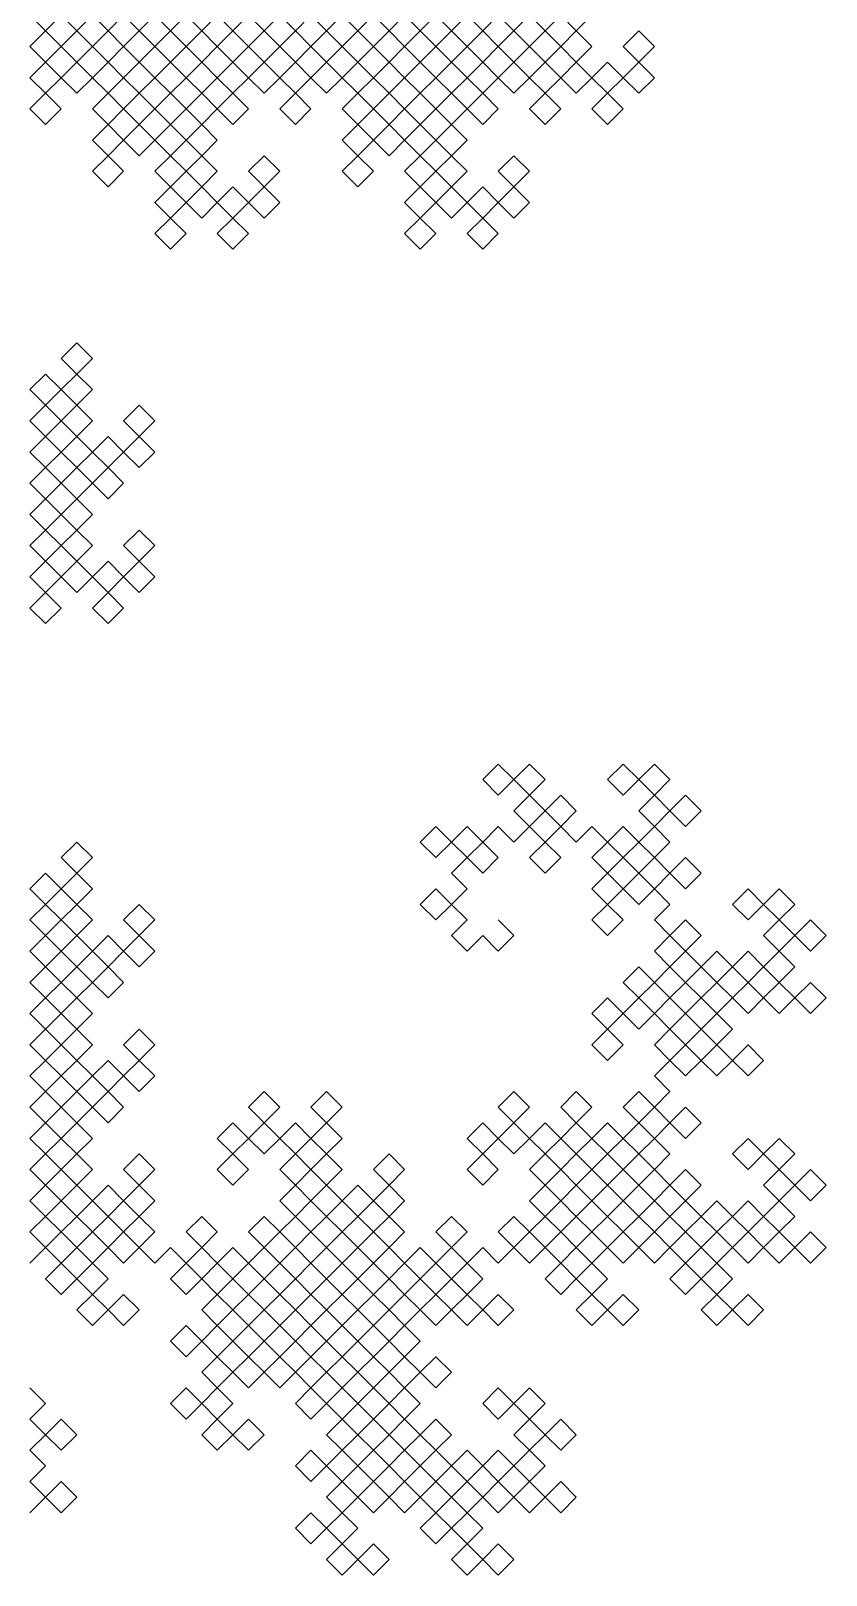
# Model space of a CAD drawing. Header units: metres. Extents: x -0.66 to 2.33, y -0.66 to 1.33.
# Drawn here: x -0.234 to 0.164, y -0.328 to 0.445 of the extents above; entities that cross this region are included whole.
import ezdxf

# ---------------------------------------------------------------- set-up
doc = ezdxf.new("R2010")
doc.units = ezdxf.units.M

msp = doc.modelspace()

# ---------------------------------------------------------------- linework, layer by layer
at = {"color": 6}
for points in [[(-0.23438, 0.45312), (-0.22656, 0.44531), (-0.23438, 0.4375), (-0.22656, 0.42969), (-0.21875, 0.4375), (-0.21094, 0.42969), (-0.21875, 0.42188), (-0.22656, 0.42969), (-0.23438, 0.42188), (-0.22656, 0.41406), (-0.23438, 0.40625), (-0.22656, 0.39844), (-0.21875, 0.40625), (-0.22656, 0.41406), (-0.21875, 0.42188), (-0.21094, 0.41406), (-0.20312, 0.42188), (-0.19531, 0.41406), (-0.20312, 0.40625), (-0.19531, 0.39844), (-0.1875, 0.40625), (-0.19531, 0.41406), (-0.1875, 0.42188), (-0.17969, 0.41406), (-0.17188, 0.42188), (-0.17969, 0.42969), (-0.17188, 0.4375), (-0.17969, 0.44531), (-0.1875, 0.4375), (-0.17969, 0.42969), (-0.1875, 0.42188), (-0.19531, 0.42969), (-0.20312, 0.42188), (-0.21094, 0.42969), (-0.20312, 0.4375), (-0.21094, 0.44531), (-0.21875, 0.4375), (-0.22656, 0.44531), (-0.21875, 0.45312), (-0.21094, 0.44531), (-0.20312, 0.45312)], [(-0.20312, 0.45312), (-0.19531, 0.44531), (-0.20312, 0.4375), (-0.19531, 0.42969), (-0.1875, 0.4375), (-0.19531, 0.44531), (-0.1875, 0.45312), (-0.17969, 0.44531), (-0.17188, 0.45312), (-0.16406, 0.44531), (-0.17188, 0.4375), (-0.16406, 0.42969), (-0.15625, 0.4375), (-0.14844, 0.42969), (-0.15625, 0.42188), (-0.16406, 0.42969), (-0.17188, 0.42188), (-0.16406, 0.41406), (-0.17188, 0.40625), (-0.16406, 0.39844), (-0.15625, 0.40625), (-0.14844, 0.39844), (-0.15625, 0.39062), (-0.16406, 0.39844), (-0.17188, 0.39062), (-0.17969, 0.39844), (-0.17188, 0.40625), (-0.17969, 0.41406), (-0.1875, 0.40625), (-0.17969, 0.39844), (-0.1875, 0.39062), (-0.19531, 0.39844), (-0.20312, 0.39062), (-0.19531, 0.38281), (-0.20312, 0.375), (-0.19531, 0.36719), (-0.1875, 0.375), (-0.19531, 0.38281), (-0.1875, 0.39062), (-0.17969, 0.38281), (-0.17188, 0.39062), (-0.16406, 0.38281), (-0.17188, 0.375), (-0.16406, 0.36719), (-0.15625, 0.375), (-0.14844, 0.36719), (-0.15625, 0.35938), (-0.16406, 0.36719), (-0.17188, 0.35938), (-0.16406, 0.35156), (-0.17188, 0.34375), (-0.16406, 0.33594), (-0.15625, 0.34375), (-0.16406, 0.35156), (-0.15625, 0.35938), (-0.14844, 0.35156), (-0.14062, 0.35938), (-0.13281, 0.35156), (-0.14062, 0.34375), (-0.13281, 0.33594), (-0.125, 0.34375), (-0.13281, 0.35156), (-0.125, 0.35938), (-0.11719, 0.35156), (-0.10938, 0.35938), (-0.11719, 0.36719), (-0.10938, 0.375), (-0.11719, 0.38281), (-0.125, 0.375), (-0.11719, 0.36719), (-0.125, 0.35938), (-0.13281, 0.36719), (-0.14062, 0.35938), (-0.14844, 0.36719), (-0.14062, 0.375), (-0.14844, 0.38281), (-0.15625, 0.375), (-0.16406, 0.38281), (-0.15625, 0.39062), (-0.14844, 0.38281), (-0.14062, 0.39062), (-0.14844, 0.39844), (-0.14062, 0.40625), (-0.14844, 0.41406), (-0.15625, 0.40625), (-0.16406, 0.41406), (-0.15625, 0.42188), (-0.14844, 0.41406), (-0.14062, 0.42188), (-0.13281, 0.41406), (-0.14062, 0.40625), (-0.13281, 0.39844), (-0.125, 0.40625), (-0.13281, 0.41406), (-0.125, 0.42188), (-0.11719, 0.41406), (-0.10938, 0.42188), (-0.11719, 0.42969), (-0.10938, 0.4375), (-0.11719, 0.44531), (-0.125, 0.4375), (-0.13281, 0.44531), (-0.125, 0.45312), (-0.11719, 0.44531), (-0.10938, 0.45312), (-0.10156, 0.44531), (-0.10938, 0.4375), (-0.10156, 0.42969), (-0.09375, 0.4375), (-0.08594, 0.42969), (-0.09375, 0.42188), (-0.10156, 0.42969), (-0.10938, 0.42188), (-0.10156, 0.41406), (-0.10938, 0.40625), (-0.10156, 0.39844), (-0.09375, 0.40625), (-0.10156, 0.41406), (-0.09375, 0.42188), (-0.08594, 0.41406), (-0.07812, 0.42188), (-0.07031, 0.41406), (-0.07812, 0.40625), (-0.07031, 0.39844), (-0.0625, 0.40625), (-0.07031, 0.41406), (-0.0625, 0.42188), (-0.05469, 0.41406), (-0.04688, 0.42188), (-0.05469, 0.42969), (-0.04688, 0.4375), (-0.05469, 0.44531), (-0.0625, 0.4375), (-0.07031, 0.44531), (-0.0625, 0.45312), (-0.05469, 0.44531), (-0.04688, 0.45312), (-0.03906, 0.44531), (-0.04688, 0.4375), (-0.03906, 0.42969), (-0.03125, 0.4375), (-0.02344, 0.42969), (-0.03125, 0.42188), (-0.03906, 0.42969), (-0.04688, 0.42188), (-0.03906, 0.41406), (-0.04688, 0.40625), (-0.03906, 0.39844), (-0.03125, 0.40625), (-0.02344, 0.39844), (-0.03125, 0.39062), (-0.03906, 0.39844), (-0.04688, 0.39062), (-0.05469, 0.39844), (-0.04688, 0.40625), (-0.05469, 0.41406), (-0.0625, 0.40625), (-0.05469, 0.39844), (-0.0625, 0.39062), (-0.07031, 0.39844), (-0.07812, 0.39062), (-0.07031, 0.38281), (-0.07812, 0.375), (-0.07031, 0.36719), (-0.0625, 0.375), (-0.07031, 0.38281), (-0.0625, 0.39062), (-0.05469, 0.38281), (-0.04688, 0.39062), (-0.03906, 0.38281), (-0.04688, 0.375), (-0.03906, 0.36719), (-0.03125, 0.375), (-0.02344, 0.36719), (-0.03125, 0.35938), (-0.03906, 0.36719), (-0.04688, 0.35938), (-0.03906, 0.35156), (-0.04688, 0.34375), (-0.03906, 0.33594), (-0.03125, 0.34375), (-0.03906, 0.35156), (-0.03125, 0.35938), (-0.02344, 0.35156), (-0.01562, 0.35938), (-0.00781, 0.35156), (-0.01562, 0.34375), (-0.00781, 0.33594), (0, 0.34375), (-0.00781, 0.35156), (0, 0.35938), (0.00781, 0.35156), (0.01562, 0.35938), (0.00781, 0.36719), (0.01562, 0.375), (0.00781, 0.38281), (0, 0.375), (0.00781, 0.36719), (0, 0.35938), (-0.00781, 0.36719), (-0.01562, 0.35938), (-0.02344, 0.36719), (-0.01562, 0.375), (-0.02344, 0.38281), (-0.03125, 0.375), (-0.03906, 0.38281), (-0.03125, 0.39062), (-0.02344, 0.38281), (-0.01562, 0.39062), (-0.02344, 0.39844), (-0.01562, 0.40625), (-0.02344, 0.41406), (-0.03125, 0.40625), (-0.03906, 0.41406), (-0.03125, 0.42188), (-0.02344, 0.41406), (-0.01562, 0.42188), (-0.00781, 0.41406), (-0.01562, 0.40625), (-0.00781, 0.39844), (0, 0.40625), (-0.00781, 0.41406), (0, 0.42188), (0.00781, 0.41406), (0.01562, 0.42188), (0.00781, 0.42969), (0.01562, 0.4375), (0.00781, 0.44531), (0, 0.4375), (-0.00781, 0.44531), (0, 0.45312), (0.00781, 0.44531), (0.01562, 0.45312), (0.02344, 0.44531), (0.01562, 0.4375), (0.02344, 0.42969), (0.03125, 0.4375), (0.03906, 0.42969), (0.03125, 0.42188), (0.02344, 0.42969), (0.01562, 0.42188), (0.02344, 0.41406), (0.01562, 0.40625), (0.02344, 0.39844), (0.03125, 0.40625), (0.02344, 0.41406), (0.03125, 0.42188), (0.03906, 0.41406), (0.04688, 0.42188), (0.05469, 0.41406), (0.04688, 0.40625), (0.05469, 0.39844), (0.0625, 0.40625), (0.05469, 0.41406), (0.0625, 0.42188), (0.07031, 0.41406), (0.07812, 0.42188), (0.07031, 0.42969), (0.07812, 0.4375), (0.07031, 0.44531), (0.0625, 0.4375), (0.07031, 0.42969), (0.0625, 0.42188), (0.05469, 0.42969), (0.04688, 0.42188), (0.03906, 0.42969), (0.04688, 0.4375), (0.03906, 0.44531), (0.03125, 0.4375), (0.02344, 0.44531), (0.03125, 0.45312), (0.03906, 0.44531), (0.04688, 0.45312)], [(-0.14062, 0.45312), (-0.13281, 0.44531), (-0.14062, 0.4375), (-0.13281, 0.42969), (-0.125, 0.4375), (-0.11719, 0.42969), (-0.125, 0.42188), (-0.13281, 0.42969), (-0.14062, 0.42188), (-0.14844, 0.42969), (-0.14062, 0.4375), (-0.14844, 0.44531), (-0.15625, 0.4375), (-0.16406, 0.44531), (-0.15625, 0.45312), (-0.14844, 0.44531), (-0.14062, 0.45312)], [(-0.07812, 0.45312), (-0.07031, 0.44531), (-0.07812, 0.4375), (-0.07031, 0.42969), (-0.0625, 0.4375), (-0.05469, 0.42969), (-0.0625, 0.42188), (-0.07031, 0.42969), (-0.07812, 0.42188), (-0.08594, 0.42969), (-0.07812, 0.4375), (-0.08594, 0.44531), (-0.09375, 0.4375), (-0.10156, 0.44531), (-0.09375, 0.45312), (-0.08594, 0.44531), (-0.07812, 0.45312)], [(-0.01562, 0.45312), (-0.00781, 0.44531), (-0.01562, 0.4375), (-0.00781, 0.42969), (0, 0.4375), (0.00781, 0.42969), (0, 0.42188), (-0.00781, 0.42969), (-0.01562, 0.42188), (-0.02344, 0.42969), (-0.01562, 0.4375), (-0.02344, 0.44531), (-0.03125, 0.4375), (-0.03906, 0.44531), (-0.03125, 0.45312), (-0.02344, 0.44531), (-0.01562, 0.45312)], [(-0.23438, 0.20312), (-0.22656, 0.19531), (-0.23438, 0.1875), (-0.22656, 0.17969), (-0.21875, 0.1875), (-0.21094, 0.17969), (-0.21875, 0.17188), (-0.22656, 0.17969), (-0.23438, 0.17188), (-0.22656, 0.16406), (-0.23438, 0.15625), (-0.22656, 0.14844), (-0.21875, 0.15625), (-0.22656, 0.16406), (-0.21875, 0.17188), (-0.21094, 0.16406), (-0.20312, 0.17188), (-0.19531, 0.16406), (-0.20312, 0.15625), (-0.19531, 0.14844), (-0.1875, 0.15625), (-0.19531, 0.16406), (-0.1875, 0.17188), (-0.17969, 0.16406), (-0.17188, 0.17188), (-0.17969, 0.17969), (-0.17188, 0.1875), (-0.17969, 0.19531), (-0.1875, 0.1875), (-0.17969, 0.17969), (-0.1875, 0.17188), (-0.19531, 0.17969), (-0.20312, 0.17188), (-0.21094, 0.17969), (-0.20312, 0.1875), (-0.21094, 0.19531), (-0.21875, 0.1875), (-0.22656, 0.19531), (-0.21875, 0.20312), (-0.21094, 0.19531), (-0.20312, 0.20312), (-0.21094, 0.21094), (-0.20312, 0.21875), (-0.21094, 0.22656), (-0.21875, 0.21875), (-0.22656, 0.22656), (-0.21875, 0.23438), (-0.21094, 0.22656), (-0.20312, 0.23438), (-0.19531, 0.22656), (-0.20312, 0.21875), (-0.19531, 0.21094), (-0.1875, 0.21875), (-0.19531, 0.22656), (-0.1875, 0.23438), (-0.17969, 0.22656), (-0.17188, 0.23438), (-0.17969, 0.24219), (-0.17188, 0.25), (-0.17969, 0.25781), (-0.1875, 0.25), (-0.17969, 0.24219), (-0.1875, 0.23438), (-0.19531, 0.24219), (-0.20312, 0.23438), (-0.21094, 0.24219), (-0.20312, 0.25), (-0.21094, 0.25781), (-0.21875, 0.25), (-0.22656, 0.25781), (-0.21875, 0.26562), (-0.21094, 0.25781), (-0.20312, 0.26562), (-0.21094, 0.27344), (-0.20312, 0.28125), (-0.21094, 0.28906), (-0.21875, 0.28125), (-0.21094, 0.27344), (-0.21875, 0.26562), (-0.22656, 0.27344), (-0.23438, 0.26562)], [(-0.23438, 0.26562), (-0.22656, 0.25781), (-0.23438, 0.25), (-0.22656, 0.24219), (-0.21875, 0.25), (-0.21094, 0.24219), (-0.21875, 0.23438), (-0.22656, 0.24219), (-0.23438, 0.23438), (-0.22656, 0.22656), (-0.23438, 0.21875), (-0.22656, 0.21094), (-0.21875, 0.21875), (-0.21094, 0.21094), (-0.21875, 0.20312), (-0.22656, 0.21094), (-0.23438, 0.20312)], [(0, 0), (0.00781, -0.00781), (0, -0.01562), (-0.00781, -0.00781), (-0.01562, -0.01562), (-0.02344, -0.00781), (-0.01562, 0), (-0.02344, 0.00781), (-0.03125, 0), (-0.03906, 0.00781), (-0.03125, 0.01562), (-0.02344, 0.00781), (-0.01562, 0.01562), (-0.02344, 0.02344), (-0.01562, 0.03125), (-0.02344, 0.03906), (-0.03125, 0.03125), (-0.03906, 0.03906), (-0.03125, 0.04688), (-0.02344, 0.03906), (-0.01562, 0.04688), (-0.00781, 0.03906), (-0.01562, 0.03125), (-0.00781, 0.02344), (0, 0.03125), (-0.00781, 0.03906), (0, 0.04688), (0.00781, 0.03906), (0.01562, 0.04688), (0.00781, 0.05469), (0.01562, 0.0625), (0.00781, 0.07031), (0, 0.0625), (-0.00781, 0.07031), (0, 0.07812), (0.00781, 0.07031), (0.01562, 0.07812), (0.02344, 0.07031), (0.01562, 0.0625), (0.02344, 0.05469), (0.03125, 0.0625), (0.03906, 0.05469), (0.03125, 0.04688), (0.02344, 0.05469), (0.01562, 0.04688), (0.02344, 0.03906), (0.01562, 0.03125), (0.02344, 0.02344), (0.03125, 0.03125), (0.02344, 0.03906), (0.03125, 0.04688), (0.03906, 0.03906), (0.04688, 0.04688), (0.05469, 0.03906), (0.04688, 0.03125), (0.05469, 0.02344), (0.0625, 0.03125), (0.05469, 0.03906), (0.0625, 0.04688), (0.07031, 0.03906), (0.07812, 0.04688), (0.07031, 0.05469), (0.07812, 0.0625), (0.07031, 0.07031), (0.0625, 0.0625), (0.05469, 0.07031), (0.0625, 0.07812), (0.07031, 0.07031), (0.07812, 0.07812), (0.08594, 0.07031), (0.07812, 0.0625), (0.08594, 0.05469), (0.09375, 0.0625), (0.10156, 0.05469), (0.09375, 0.04688), (0.08594, 0.05469), (0.07812, 0.04688), (0.08594, 0.03906), (0.07812, 0.03125), (0.08594, 0.02344), (0.09375, 0.03125), (0.10156, 0.02344), (0.09375, 0.01562), (0.08594, 0.02344), (0.07812, 0.01562), (0.07031, 0.02344), (0.07812, 0.03125), (0.07031, 0.03906), (0.0625, 0.03125), (0.07031, 0.02344), (0.0625, 0.01562), (0.05469, 0.02344), (0.04688, 0.01562), (0.05469, 0.00781), (0.04688, 0), (0.05469, -0.00781), (0.0625, 0), (0.05469, 0.00781), (0.0625, 0.01562), (0.07031, 0.00781), (0.07812, 0.01562), (0.08594, 0.00781), (0.07812, 0), (0.08594, -0.00781), (0.09375, 0), (0.10156, -0.00781), (0.09375, -0.01562), (0.08594, -0.00781), (0.07812, -0.01562), (0.08594, -0.02344), (0.07812, -0.03125), (0.08594, -0.03906), (0.09375, -0.03125), (0.08594, -0.02344), (0.09375, -0.01562), (0.10156, -0.02344), (0.10938, -0.01562), (0.11719, -0.02344), (0.10938, -0.03125), (0.11719, -0.03906), (0.125, -0.03125), (0.11719, -0.02344), (0.125, -0.01562), (0.13281, -0.02344), (0.14062, -0.01562), (0.13281, -0.00781), (0.14062, 0), (0.13281, 0.00781), (0.125, 0), (0.11719, 0.00781), (0.125, 0.01562), (0.13281, 0.00781), (0.14062, 0.01562), (0.14844, 0.00781), (0.14062, 0), (0.14844, -0.00781), (0.15625, 0), (0.16406, -0.00781), (0.15625, -0.01562), (0.14844, -0.00781), (0.14062, -0.01562), (0.14844, -0.02344), (0.14062, -0.03125), (0.14844, -0.03906), (0.15625, -0.03125), (0.16406, -0.03906), (0.15625, -0.04688), (0.14844, -0.03906), (0.14062, -0.04688), (0.13281, -0.03906), (0.14062, -0.03125), (0.13281, -0.02344), (0.125, -0.03125), (0.13281, -0.03906), (0.125, -0.04688), (0.11719, -0.03906), (0.10938, -0.04688), (0.11719, -0.05469), (0.10938, -0.0625), (0.11719, -0.07031), (0.125, -0.0625), (0.13281, -0.07031), (0.125, -0.07812), (0.11719, -0.07031), (0.10938, -0.07812), (0.10156, -0.07031), (0.10938, -0.0625), (0.10156, -0.05469), (0.09375, -0.0625), (0.08594, -0.05469), (0.09375, -0.04688), (0.10156, -0.05469), (0.10938, -0.04688), (0.10156, -0.03906), (0.10938, -0.03125), (0.10156, -0.02344), (0.09375, -0.03125), (0.10156, -0.03906), (0.09375, -0.04688), (0.08594, -0.03906), (0.07812, -0.04688), (0.07031, -0.03906), (0.07812, -0.03125), (0.07031, -0.02344), (0.0625, -0.03125), (0.07031, -0.03906), (0.0625, -0.04688), (0.05469, -0.03906), (0.04688, -0.04688), (0.05469, -0.05469), (0.04688, -0.0625), (0.05469, -0.07031), (0.0625, -0.0625), (0.05469, -0.05469), (0.0625, -0.04688), (0.07031, -0.05469), (0.07812, -0.04688), (0.08594, -0.05469), (0.07812, -0.0625), (0.08594, -0.07031), (0.09375, -0.0625), (0.10156, -0.07031), (0.09375, -0.07812), (0.08594, -0.07031), (0.07812, -0.07812), (0.08594, -0.08594), (0.07812, -0.09375), (0.08594, -0.10156), (0.09375, -0.09375), (0.10156, -0.10156), (0.09375, -0.10938), (0.08594, -0.10156), (0.07812, -0.10938), (0.07031, -0.10156), (0.07812, -0.09375), (0.07031, -0.08594), (0.0625, -0.09375), (0.07031, -0.10156), (0.0625, -0.10938), (0.05469, -0.10156), (0.04688, -0.10938), (0.05469, -0.11719), (0.04688, -0.125), (0.05469, -0.13281), (0.0625, -0.125), (0.05469, -0.11719), (0.0625, -0.10938), (0.07031, -0.11719), (0.07812, -0.10938), (0.08594, -0.11719), (0.07812, -0.125), (0.08594, -0.13281), (0.09375, -0.125), (0.10156, -0.13281), (0.09375, -0.14062), (0.08594, -0.13281), (0.07812, -0.14062), (0.08594, -0.14844), (0.07812, -0.15625), (0.08594, -0.16406), (0.09375, -0.15625), (0.08594, -0.14844), (0.09375, -0.14062), (0.10156, -0.14844), (0.10938, -0.14062), (0.11719, -0.14844), (0.10938, -0.15625), (0.11719, -0.16406), (0.125, -0.15625), (0.11719, -0.14844), (0.125, -0.14062), (0.13281, -0.14844), (0.14062, -0.14062), (0.13281, -0.13281), (0.14062, -0.125), (0.13281, -0.11719), (0.125, -0.125), (0.11719, -0.11719), (0.125, -0.10938), (0.13281, -0.11719), (0.14062, -0.10938), (0.14844, -0.11719), (0.14062, -0.125), (0.14844, -0.13281), (0.15625, -0.125), (0.16406, -0.13281), (0.15625, -0.14062), (0.14844, -0.13281), (0.14062, -0.14062), (0.14844, -0.14844), (0.14062, -0.15625), (0.14844, -0.16406), (0.15625, -0.15625), (0.16406, -0.16406), (0.15625, -0.17188), (0.14844, -0.16406), (0.14062, -0.17188), (0.13281, -0.16406), (0.14062, -0.15625), (0.13281, -0.14844), (0.125, -0.15625), (0.13281, -0.16406), (0.125, -0.17188), (0.11719, -0.16406), (0.10938, -0.17188), (0.11719, -0.17969), (0.10938, -0.1875), (0.11719, -0.19531), (0.125, -0.1875), (0.13281, -0.19531), (0.125, -0.20312), (0.11719, -0.19531), (0.10938, -0.20312), (0.10156, -0.19531), (0.10938, -0.1875), (0.10156, -0.17969), (0.09375, -0.1875), (0.08594, -0.17969), (0.09375, -0.17188), (0.10156, -0.17969), (0.10938, -0.17188), (0.10156, -0.16406), (0.10938, -0.15625), (0.10156, -0.14844), (0.09375, -0.15625), (0.10156, -0.16406), (0.09375, -0.17188), (0.08594, -0.16406), (0.07812, -0.17188), (0.07031, -0.16406), (0.07812, -0.15625), (0.07031, -0.14844), (0.0625, -0.15625), (0.07031, -0.16406), (0.0625, -0.17188), (0.05469, -0.16406), (0.04688, -0.17188), (0.05469, -0.17969), (0.04688, -0.1875), (0.05469, -0.19531), (0.0625, -0.1875), (0.07031, -0.19531), (0.0625, -0.20312), (0.05469, -0.19531), (0.04688, -0.20312), (0.03906, -0.19531), (0.04688, -0.1875), (0.03906, -0.17969), (0.03125, -0.1875), (0.02344, -0.17969), (0.03125, -0.17188), (0.03906, -0.17969), (0.04688, -0.17188), (0.03906, -0.16406), (0.04688, -0.15625), (0.03906, -0.14844), (0.03125, -0.15625), (0.02344, -0.14844), (0.03125, -0.14062), (0.03906, -0.14844), (0.04688, -0.14062), (0.05469, -0.14844), (0.04688, -0.15625), (0.05469, -0.16406), (0.0625, -0.15625), (0.05469, -0.14844), (0.0625, -0.14062), (0.07031, -0.14844), (0.07812, -0.14062), (0.07031, -0.13281), (0.07812, -0.125), (0.07031, -0.11719), (0.0625, -0.125), (0.07031, -0.13281), (0.0625, -0.14062), (0.05469, -0.13281), (0.04688, -0.14062), (0.03906, -0.13281), (0.04688, -0.125), (0.03906, -0.11719), (0.03125, -0.125), (0.02344, -0.11719), (0.03125, -0.10938), (0.03906, -0.11719), (0.04688, -0.10938), (0.03906, -0.10156), (0.04688, -0.09375), (0.03906, -0.08594), (0.03125, -0.09375), (0.03906, -0.10156), (0.03125, -0.10938), (0.02344, -0.10156), (0.01562, -0.10938), (0.00781, -0.10156), (0.01562, -0.09375), (0.00781, -0.08594), (0, -0.09375), (0.00781, -0.10156), (0, -0.10938), (-0.00781, -0.10156), (-0.01562, -0.10938), (-0.00781, -0.11719), (-0.01562, -0.125), (-0.00781, -0.13281), (0, -0.125), (-0.00781, -0.11719), (0, -0.10938), (0.00781, -0.11719), (0.01562, -0.10938), (0.02344, -0.11719), (0.01562, -0.125), (0.02344, -0.13281), (0.03125, -0.125), (0.03906, -0.13281), (0.03125, -0.14062), (0.02344, -0.13281), (0.01562, -0.14062), (0.02344, -0.14844), (0.01562, -0.15625), (0.02344, -0.16406), (0.03125, -0.15625), (0.03906, -0.16406), (0.03125, -0.17188), (0.02344, -0.16406), (0.01562, -0.17188), (0.00781, -0.16406), (0.01562, -0.15625), (0.00781, -0.14844), (0, -0.15625), (0.00781, -0.16406), (0, -0.17188), (-0.00781, -0.16406), (-0.01562, -0.17188), (-0.00781, -0.17969), (-0.01562, -0.1875), (-0.00781, -0.19531), (0, -0.1875), (0.00781, -0.19531), (0, -0.20312), (-0.00781, -0.19531), (-0.01562, -0.20312), (-0.02344, -0.19531), (-0.01562, -0.1875), (-0.02344, -0.17969), (-0.03125, -0.1875), (-0.03906, -0.17969), (-0.03125, -0.17188), (-0.02344, -0.17969), (-0.01562, -0.17188), (-0.02344, -0.16406), (-0.01562, -0.15625), (-0.02344, -0.14844), (-0.03125, -0.15625), (-0.02344, -0.16406), (-0.03125, -0.17188), (-0.03906, -0.16406), (-0.04688, -0.17188), (-0.05469, -0.16406), (-0.04688, -0.15625), (-0.05469, -0.14844), (-0.0625, -0.15625), (-0.05469, -0.16406), (-0.0625, -0.17188), (-0.07031, -0.16406), (-0.07812, -0.17188), (-0.07031, -0.17969), (-0.07812, -0.1875), (-0.07031, -0.19531), (-0.0625, -0.1875), (-0.07031, -0.17969), (-0.0625, -0.17188), (-0.05469, -0.17969), (-0.04688, -0.17188), (-0.03906, -0.17969), (-0.04688, -0.1875), (-0.03906, -0.19531), (-0.03125, -0.1875), (-0.02344, -0.19531), (-0.03125, -0.20312), (-0.03906, -0.19531), (-0.04688, -0.20312), (-0.03906, -0.21094), (-0.04688, -0.21875), (-0.03906, -0.22656), (-0.03125, -0.21875), (-0.02344, -0.22656), (-0.03125, -0.23438), (-0.03906, -0.22656), (-0.04688, -0.23438), (-0.05469, -0.22656), (-0.04688, -0.21875), (-0.05469, -0.21094), (-0.0625, -0.21875), (-0.05469, -0.22656), (-0.0625, -0.23438), (-0.07031, -0.22656), (-0.07812, -0.23438), (-0.07031, -0.24219), (-0.07812, -0.25), (-0.07031, -0.25781), (-0.0625, -0.25), (-0.07031, -0.24219), (-0.0625, -0.23438), (-0.05469, -0.24219), (-0.04688, -0.23438), (-0.03906, -0.24219), (-0.04688, -0.25), (-0.03906, -0.25781), (-0.03125, -0.25), (-0.02344, -0.25781), (-0.03125, -0.26562), (-0.03906, -0.25781), (-0.04688, -0.26562), (-0.03906, -0.27344), (-0.04688, -0.28125), (-0.03906, -0.28906), (-0.03125, -0.28125), (-0.03906, -0.27344), (-0.03125, -0.26562), (-0.02344, -0.27344), (-0.01562, -0.26562), (-0.00781, -0.27344), (-0.01562, -0.28125), (-0.00781, -0.28906), (0, -0.28125), (-0.00781, -0.27344), (0, -0.26562), (0.00781, -0.27344), (0.01562, -0.26562), (0.00781, -0.25781), (0.01562, -0.25), (0.00781, -0.24219), (0, -0.25), (-0.00781, -0.24219), (0, -0.23438), (0.00781, -0.24219), (0.01562, -0.23438), (0.02344, -0.24219), (0.01562, -0.25), (0.02344, -0.25781), (0.03125, -0.25), (0.03906, -0.25781), (0.03125, -0.26562), (0.02344, -0.25781), (0.01562, -0.26562), (0.02344, -0.27344), (0.01562, -0.28125), (0.02344, -0.28906), (0.03125, -0.28125), (0.03906, -0.28906), (0.03125, -0.29688), (0.02344, -0.28906), (0.01562, -0.29688), (0.00781, -0.28906), (0.01562, -0.28125), (0.00781, -0.27344), (0, -0.28125), (0.00781, -0.28906), (0, -0.29688), (-0.00781, -0.28906), (-0.01562, -0.29688), (-0.00781, -0.30469), (-0.01562, -0.3125), (-0.00781, -0.32031), (0, -0.3125), (0.00781, -0.32031), (0, -0.32812), (-0.00781, -0.32031), (-0.01562, -0.32812), (-0.02344, -0.32031), (-0.01562, -0.3125), (-0.02344, -0.30469), (-0.03125, -0.3125), (-0.03906, -0.30469), (-0.03125, -0.29688), (-0.02344, -0.30469), (-0.01562, -0.29688), (-0.02344, -0.28906), (-0.01562, -0.28125), (-0.02344, -0.27344), (-0.03125, -0.28125), (-0.02344, -0.28906), (-0.03125, -0.29688), (-0.03906, -0.28906), (-0.04688, -0.29688), (-0.05469, -0.28906), (-0.04688, -0.28125), (-0.05469, -0.27344), (-0.0625, -0.28125), (-0.05469, -0.28906), (-0.0625, -0.29688), (-0.07031, -0.28906), (-0.07812, -0.29688), (-0.07031, -0.30469), (-0.07812, -0.3125), (-0.07031, -0.32031), (-0.0625, -0.3125), (-0.05469, -0.32031), (-0.0625, -0.32812), (-0.07031, -0.32031), (-0.07812, -0.32812), (-0.08594, -0.32031), (-0.07812, -0.3125), (-0.08594, -0.30469), (-0.09375, -0.3125), (-0.10156, -0.30469), (-0.09375, -0.29688), (-0.08594, -0.30469), (-0.07812, -0.29688), (-0.08594, -0.28906), (-0.07812, -0.28125), (-0.08594, -0.27344), (-0.09375, -0.28125), (-0.10156, -0.27344), (-0.09375, -0.26562), (-0.08594, -0.27344), (-0.07812, -0.26562), (-0.07031, -0.27344), (-0.07812, -0.28125), (-0.07031, -0.28906), (-0.0625, -0.28125), (-0.07031, -0.27344), (-0.0625, -0.26562), (-0.05469, -0.27344), (-0.04688, -0.26562), (-0.05469, -0.25781), (-0.04688, -0.25), (-0.05469, -0.24219), (-0.0625, -0.25), (-0.05469, -0.25781), (-0.0625, -0.26562), (-0.07031, -0.25781), (-0.07812, -0.26562), (-0.08594, -0.25781), (-0.07812, -0.25), (-0.08594, -0.24219), (-0.09375, -0.25), (-0.10156, -0.24219), (-0.09375, -0.23438), (-0.08594, -0.24219), (-0.07812, -0.23438), (-0.08594, -0.22656), (-0.07812, -0.21875), (-0.08594, -0.21094), (-0.09375, -0.21875), (-0.08594, -0.22656), (-0.09375, -0.23438), (-0.10156, -0.22656), (-0.10938, -0.23438), (-0.11719, -0.22656), (-0.10938, -0.21875), (-0.11719, -0.21094), (-0.125, -0.21875), (-0.11719, -0.22656), (-0.125, -0.23438), (-0.13281, -0.22656), (-0.14062, -0.23438), (-0.13281, -0.24219), (-0.14062, -0.25), (-0.13281, -0.25781), (-0.125, -0.25), (-0.11719, -0.25781), (-0.125, -0.26562), (-0.13281, -0.25781), (-0.14062, -0.26562), (-0.14844, -0.25781), (-0.14062, -0.25), (-0.14844, -0.24219), (-0.15625, -0.25), (-0.16406, -0.24219), (-0.15625, -0.23438), (-0.14844, -0.24219), (-0.14062, -0.23438), (-0.14844, -0.22656), (-0.14062, -0.21875), (-0.14844, -0.21094), (-0.15625, -0.21875), (-0.16406, -0.21094), (-0.15625, -0.20312), (-0.14844, -0.21094), (-0.14062, -0.20312), (-0.13281, -0.21094), (-0.14062, -0.21875), (-0.13281, -0.22656), (-0.125, -0.21875), (-0.13281, -0.21094), (-0.125, -0.20312), (-0.11719, -0.21094), (-0.10938, -0.20312), (-0.11719, -0.19531), (-0.10938, -0.1875), (-0.11719, -0.17969), (-0.125, -0.1875), (-0.13281, -0.17969), (-0.125, -0.17188), (-0.11719, -0.17969), (-0.10938, -0.17188), (-0.10156, -0.17969), (-0.10938, -0.1875), (-0.10156, -0.19531), (-0.09375, -0.1875), (-0.08594, -0.19531), (-0.09375, -0.20312), (-0.10156, -0.19531), (-0.10938, -0.20312), (-0.10156, -0.21094), (-0.10938, -0.21875), (-0.10156, -0.22656), (-0.09375, -0.21875), (-0.10156, -0.21094), (-0.09375, -0.20312), (-0.08594, -0.21094), (-0.07812, -0.20312), (-0.07031, -0.21094), (-0.07812, -0.21875), (-0.07031, -0.22656), (-0.0625, -0.21875), (-0.07031, -0.21094), (-0.0625, -0.20312), (-0.05469, -0.21094), (-0.04688, -0.20312), (-0.05469, -0.19531), (-0.04688, -0.1875), (-0.05469, -0.17969), (-0.0625, -0.1875), (-0.05469, -0.19531), (-0.0625, -0.20312), (-0.07031, -0.19531), (-0.07812, -0.20312), (-0.08594, -0.19531), (-0.07812, -0.1875), (-0.08594, -0.17969), (-0.09375, -0.1875), (-0.10156, -0.17969), (-0.09375, -0.17188), (-0.08594, -0.17969), (-0.07812, -0.17188), (-0.08594, -0.16406), (-0.07812, -0.15625), (-0.08594, -0.14844), (-0.09375, -0.15625), (-0.10156, -0.14844), (-0.09375, -0.14062), (-0.08594, -0.14844), (-0.07812, -0.14062), (-0.07031, -0.14844), (-0.07812, -0.15625), (-0.07031, -0.16406), (-0.0625, -0.15625), (-0.07031, -0.14844), (-0.0625, -0.14062), (-0.05469, -0.14844), (-0.04688, -0.14062), (-0.05469, -0.13281), (-0.04688, -0.125), (-0.05469, -0.11719), (-0.0625, -0.125), (-0.05469, -0.13281), (-0.0625, -0.14062), (-0.07031, -0.13281), (-0.07812, -0.14062), (-0.08594, -0.13281), (-0.07812, -0.125), (-0.08594, -0.11719), (-0.09375, -0.125), (-0.10156, -0.11719), (-0.09375, -0.10938), (-0.08594, -0.11719), (-0.07812, -0.10938), (-0.08594, -0.10156), (-0.07812, -0.09375), (-0.08594, -0.08594), (-0.09375, -0.09375), (-0.08594, -0.10156), (-0.09375, -0.10938), (-0.10156, -0.10156), (-0.10938, -0.10938), (-0.11719, -0.10156), (-0.10938, -0.09375), (-0.11719, -0.08594), (-0.125, -0.09375), (-0.11719, -0.10156), (-0.125, -0.10938), (-0.13281, -0.10156), (-0.14062, -0.10938), (-0.13281, -0.11719), (-0.14062, -0.125), (-0.13281, -0.13281), (-0.125, -0.125), (-0.13281, -0.11719), (-0.125, -0.10938), (-0.11719, -0.11719), (-0.10938, -0.10938), (-0.10156, -0.11719), (-0.10938, -0.125), (-0.10156, -0.13281), (-0.09375, -0.125), (-0.08594, -0.13281), (-0.09375, -0.14062), (-0.10156, -0.13281), (-0.10938, -0.14062), (-0.10156, -0.14844), (-0.10938, -0.15625), (-0.10156, -0.16406), (-0.09375, -0.15625), (-0.08594, -0.16406), (-0.09375, -0.17188), (-0.10156, -0.16406), (-0.10938, -0.17188), (-0.11719, -0.16406), (-0.10938, -0.15625), (-0.11719, -0.14844), (-0.125, -0.15625), (-0.11719, -0.16406), (-0.125, -0.17188), (-0.13281, -0.16406), (-0.14062, -0.17188), (-0.13281, -0.17969), (-0.14062, -0.1875), (-0.13281, -0.19531), (-0.125, -0.1875), (-0.11719, -0.19531), (-0.125, -0.20312), (-0.13281, -0.19531), (-0.14062, -0.20312), (-0.14844, -0.19531), (-0.14062, -0.1875), (-0.14844, -0.17969), (-0.15625, -0.1875), (-0.16406, -0.17969), (-0.15625, -0.17188), (-0.14844, -0.17969), (-0.14062, -0.17188), (-0.14844, -0.16406), (-0.14062, -0.15625), (-0.14844, -0.14844), (-0.15625, -0.15625), (-0.14844, -0.16406), (-0.15625, -0.17188), (-0.16406, -0.16406), (-0.17188, -0.17188), (-0.17969, -0.16406), (-0.17188, -0.15625), (-0.17969, -0.14844), (-0.1875, -0.15625), (-0.17969, -0.16406), (-0.1875, -0.17188), (-0.19531, -0.16406), (-0.20312, -0.17188), (-0.19531, -0.17969), (-0.20312, -0.1875), (-0.19531, -0.19531), (-0.1875, -0.1875), (-0.17969, -0.19531), (-0.1875, -0.20312), (-0.19531, -0.19531), (-0.20312, -0.20312), (-0.21094, -0.19531), (-0.20312, -0.1875), (-0.21094, -0.17969), (-0.21875, -0.1875), (-0.22656, -0.17969), (-0.21875, -0.17188), (-0.21094, -0.17969), (-0.20312, -0.17188), (-0.21094, -0.16406), (-0.20312, -0.15625), (-0.21094, -0.14844), (-0.21875, -0.15625), (-0.22656, -0.14844), (-0.21875, -0.14062), (-0.21094, -0.14844), (-0.20312, -0.14062), (-0.19531, -0.14844), (-0.20312, -0.15625), (-0.19531, -0.16406), (-0.1875, -0.15625), (-0.19531, -0.14844), (-0.1875, -0.14062), (-0.17969, -0.14844), (-0.17188, -0.14062), (-0.17969, -0.13281), (-0.17188, -0.125), (-0.17969, -0.11719), (-0.1875, -0.125), (-0.17969, -0.13281), (-0.1875, -0.14062), (-0.19531, -0.13281), (-0.20312, -0.14062), (-0.21094, -0.13281), (-0.20312, -0.125), (-0.21094, -0.11719), (-0.21875, -0.125), (-0.22656, -0.11719), (-0.21875, -0.10938), (-0.21094, -0.11719), (-0.20312, -0.10938), (-0.21094, -0.10156), (-0.20312, -0.09375), (-0.21094, -0.08594), (-0.21875, -0.09375), (-0.21094, -0.10156), (-0.21875, -0.10938), (-0.22656, -0.10156), (-0.23438, -0.10938)], [(-0.23438, -0.04688), (-0.22656, -0.05469), (-0.23438, -0.0625), (-0.22656, -0.07031), (-0.21875, -0.0625), (-0.21094, -0.07031), (-0.21875, -0.07812), (-0.22656, -0.07031), (-0.23438, -0.07812), (-0.22656, -0.08594), (-0.23438, -0.09375), (-0.22656, -0.10156), (-0.21875, -0.09375), (-0.22656, -0.08594), (-0.21875, -0.07812), (-0.21094, -0.08594), (-0.20312, -0.07812), (-0.19531, -0.08594), (-0.20312, -0.09375), (-0.19531, -0.10156), (-0.1875, -0.09375), (-0.19531, -0.08594), (-0.1875, -0.07812), (-0.17969, -0.08594), (-0.17188, -0.07812), (-0.17969, -0.07031), (-0.17188, -0.0625), (-0.17969, -0.05469), (-0.1875, -0.0625), (-0.17969, -0.07031), (-0.1875, -0.07812), (-0.19531, -0.07031), (-0.20312, -0.07812), (-0.21094, -0.07031), (-0.20312, -0.0625), (-0.21094, -0.05469), (-0.21875, -0.0625), (-0.22656, -0.05469), (-0.21875, -0.04688), (-0.21094, -0.05469), (-0.20312, -0.04688), (-0.21094, -0.03906), (-0.20312, -0.03125), (-0.21094, -0.02344), (-0.21875, -0.03125), (-0.22656, -0.02344), (-0.21875, -0.01562), (-0.21094, -0.02344), (-0.20312, -0.01562), (-0.19531, -0.02344), (-0.20312, -0.03125), (-0.19531, -0.03906), (-0.1875, -0.03125), (-0.19531, -0.02344), (-0.1875, -0.01562), (-0.17969, -0.02344), (-0.17188, -0.01562), (-0.17969, -0.00781), (-0.17188, 0), (-0.17969, 0.00781), (-0.1875, 0), (-0.17969, -0.00781), (-0.1875, -0.01562), (-0.19531, -0.00781), (-0.20312, -0.01562), (-0.21094, -0.00781), (-0.20312, 0), (-0.21094, 0.00781), (-0.21875, 0), (-0.22656, 0.00781), (-0.21875, 0.01562), (-0.21094, 0.00781), (-0.20312, 0.01562), (-0.21094, 0.02344), (-0.20312, 0.03125), (-0.21094, 0.03906), (-0.21875, 0.03125), (-0.21094, 0.02344), (-0.21875, 0.01562), (-0.22656, 0.02344), (-0.23438, 0.01562)], [(-0.23438, 0.01562), (-0.22656, 0.00781), (-0.23438, 0), (-0.22656, -0.00781), (-0.21875, 0), (-0.21094, -0.00781), (-0.21875, -0.01562), (-0.22656, -0.00781), (-0.23438, -0.01562), (-0.22656, -0.02344), (-0.23438, -0.03125), (-0.22656, -0.03906), (-0.21875, -0.03125), (-0.21094, -0.03906), (-0.21875, -0.04688), (-0.22656, -0.03906), (-0.23438, -0.04688)], [(-0.23438, -0.10938), (-0.22656, -0.11719), (-0.23438, -0.125), (-0.22656, -0.13281), (-0.21875, -0.125), (-0.21094, -0.13281), (-0.21875, -0.14062), (-0.22656, -0.13281), (-0.23438, -0.14062), (-0.22656, -0.14844), (-0.23438, -0.15625), (-0.22656, -0.16406), (-0.21875, -0.15625), (-0.21094, -0.16406), (-0.21875, -0.17188), (-0.22656, -0.16406), (-0.23438, -0.17188)], [(-0.23438, -0.23438), (-0.22656, -0.24219), (-0.23438, -0.25), (-0.22656, -0.25781), (-0.21875, -0.25), (-0.21094, -0.25781), (-0.21875, -0.26562), (-0.22656, -0.25781), (-0.23438, -0.26562), (-0.22656, -0.27344), (-0.23438, -0.28125), (-0.22656, -0.28906), (-0.21875, -0.28125), (-0.21094, -0.28906), (-0.21875, -0.29688), (-0.22656, -0.28906), (-0.23438, -0.29688)]]:
    msp.add_lwpolyline(points, dxfattribs=at)

doc.saveas('drawing.dxf')
